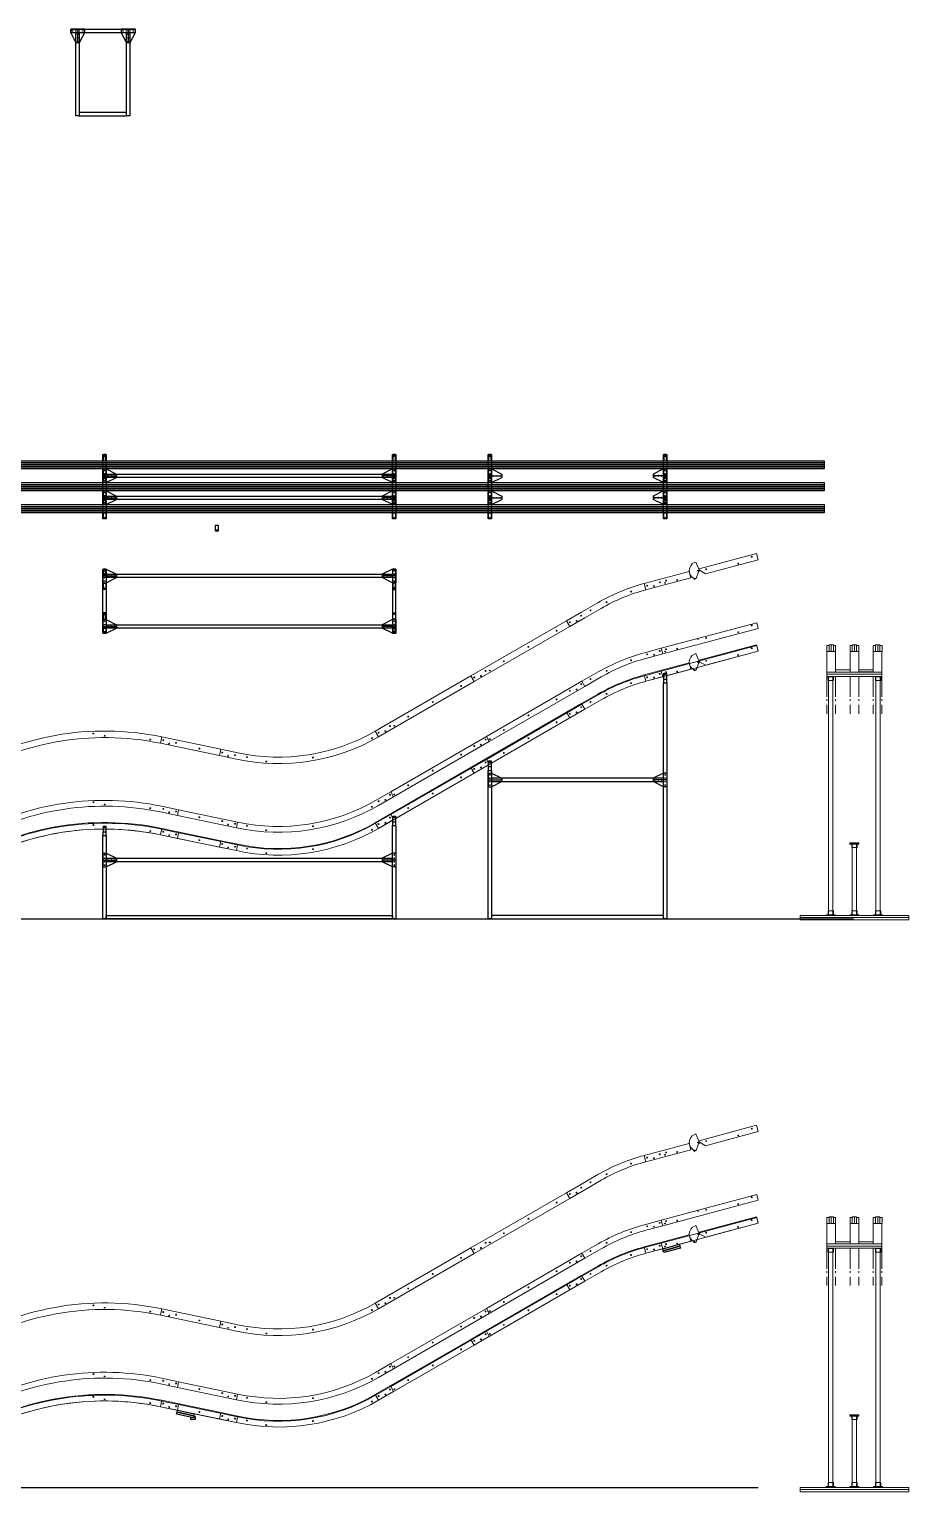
# Model space of a CAD drawing. Header units: millimetres. Extents: x -636 to 14740, y -2602 to 22748.
# Drawn here: x 7052 to 14740, y 9962 to 22748 of the extents above; entities that cross this region are included whole.
import ezdxf

# ---------------------------------------------------------------- set-up
doc = ezdxf.new("R2010")
doc.units = ezdxf.units.MM
doc.layers.add('newTrack', color=7, linetype='Continuous', lineweight=20)
doc.layers.add('registration marking', color=7, linetype='Continuous', lineweight=20)

# ---------------------------------------------------------------- blocks, each defined once
blk = doc.blocks.new('04B')
blk.add_circle((1272.775092856758, 382.5759897406219), 3)
at = {"layer": 'newTrack'}
for p, q in [((1771.829451211881, 373.2419702575789), (1760.162309112311, 317.2955646957562)), ((0, 0), (-28.95129265318246, 49.30602885660483))]:
    blk.add_line(p, q, dxfattribs=at)
for centre in [(0.3808189143210257, 36.97348687541785), (59.30869312698633, 49.48470747043029), (98.94426014008968, 94.8504084740498)]:
    blk.add_circle(centre, 4, dxfattribs=at)
for centre, radius, start, end in [((1272.775092856761, -2019.778726312484), 2444.504716053113, 78.22004581571335, 122.175290843605), ((1272.775092856758, -2019.778726312486), 2387.354716053108, 78.22004007210862, 122.2173138448502)]:
    blk.add_arc(centre, radius, start, end, dxfattribs=at)
at = {"layer": 'registration marking', "color": 7, "transparency": 33554687}
for centre in [(1174.664000268116, 402.8170731885548), (514.7793489579344, 260.2324587029361), (1671.37604509254, 349.1792521451935), (208.8332645837581, 145.4143360709786)]:
    blk.add_circle(centre, 4, dxfattribs=at)
blk = doc.blocks.new('05B')
at = {"layer": 'newTrack'}
for p, q in [((11.66714752213738, 55.94640443046933), (2.110027708113194e-10, -4.388311936054379e-11)), ((527.2668340176751, -51.57753148345387), (11.66714752213738, 55.94640443046933)), ((2.110027708113194e-10, -4.388311936054379e-11), (515.599686495756, -107.5239359139671)), ((515.599686495756, -107.5239359139671), (527.2668340176751, -51.57753148345387))]:
    blk.add_line(p, q, dxfattribs=at)
for centre in [(25.13014453050891, 27.19237119883655), (77.18815910044214, -3.122445624583861), (137.0234608504306, 3.860509658661158)]:
    blk.add_circle(centre, 4, dxfattribs=at)
at = {"layer": 'registration marking', "color": 7, "transparency": 33554687}
blk.add_circle((341.5551700295473, -46.6072405329835), 4, dxfattribs=at)
blk = doc.blocks.new('06B')
at = {"layer": 'newTrack'}
for p, q in [((1362.773183675046, 213.4002684773222), (1391.348183640403, 163.9069166310364)), ((0, 0), (11.66714752191911, 55.94640443050594)), ((149.1904118156817, -31.11239339199528), (0, 0)), ((11.66714752191911, 55.94640443050594), (161.0421789876782, 24.79551017835911))]:
    blk.add_line(p, q, dxfattribs=at)
for centre in [(25.13014453030519, 27.19237119886589), (77.18815910023841, -3.12244562455453), (137.0234608502269, 3.860509658690489)]:
    blk.add_circle(centre, 4, dxfattribs=at)
for centre, radius, start in [((517.2696879614396, 1677.855283407682), 1748.156993486018, 257.8452527748734), ((517.2696879615269, 1677.855283407067), 1691.006993485438, 257.838968116214)]:
    blk.add_arc(centre, radius, start, 299.9999999596972, dxfattribs=at)
at = {"layer": 'registration marking', "color": 7, "transparency": 33554687}
for centre in [(1333.867004940548, 152.0030450254417), (241.6114040176544, -13.7288584557391), (410.1865578704601, -52.72460605756351), (817.6927041997187, -17.90698448159674)]:
    blk.add_circle(centre, 4, dxfattribs=at)
blk = doc.blocks.new('02B')
blk.add_circle((1132.600000000006, 415.0000009851574), 3)
at = {"layer": 'newTrack'}
for p, q in [((965.2000000000062, 457.1500009851588), (1930.399999995951, 457.1500009851661)), ((965.2000000000062, 400.0000009851574), (965.2000000000062, 457.1500009851588)), ((1930.399999995951, 400.0000009851647), (965.2000000000062, 400.0000009851574)), ((1930.399999995951, 457.1500009851661), (1930.399999995951, 400.0000009851647))]:
    blk.add_line(p, q, dxfattribs=at)
for centre in [(984.2495856980821, 431.7500009782149), (1041.399999986095, 412.7012438872844), (1098.549585671051, 431.7524867873675)]:
    blk.add_circle(centre, 4, dxfattribs=at)
at = {"layer": 'registration marking', "color": 7, "transparency": 33554687}
for centre in [(1278.295823568305, 423.4853022427415), (1527.979878560249, 426.9328090428317), (1812.24054559304, 424.9840983731847)]:
    blk.add_circle(centre, 4, dxfattribs=at)
blk = doc.blocks.new('07B')
at = {"layer": 'newTrack'}
for p, q in [((651.1765591896419, 375.739511181042), (665.9680676172302, 320.5368502086149)), ((102.2457060855904, 125.0227197166259), (245.3293073355326, 207.632075211166)), ((273.9043073355297, 158.1387233848891), (130.820706032735, 75.52936785983366)), ((-28.57499914123582, 49.49335046090891), (102.2457060855904, 125.0227197166259)), ((8.059087122092023e-07, -1.395876097376458e-06), (-28.57499914123582, 49.49335046090891)), ((130.820706032735, 75.52936785983366), (8.059087122092023e-07, -1.395876097376458e-06))]:
    blk.add_line(p, q, dxfattribs=at)
for centre in [(0.622425997575192, 37.02109802611858), (59.64051516175277, 49.09959757738579), (99.60788676231277, 94.17325071691675)]:
    blk.add_circle(centre, 4, dxfattribs=at)
for centre, radius in [((1086.704307335631, -1249.672173006277), 1682.749999999338), ((1086.704307335609, -1249.672173006284), 1625.599999999338)]:
    blk.add_arc(centre, radius, 104.9999999999945, 120.0000000000103, dxfattribs=at)
at = {"layer": 'registration marking', "color": 7, "transparency": 33554687}
for centre in [(535.3351683787641, 304.3480413112939), (181.0336927631888, 140.1586018699109), (321.978524610824, 211.7142251299902)]:
    blk.add_circle(centre, 4, dxfattribs=at)
blk = doc.blocks.new('08B')
blk.add_circle((167.2070959264602, 59.44402247362086), 3)
at = {"color": 7, "linetype": 'Continuous', "lineweight": 5, "transparency": 33554687}
blk.add_circle((176.0771712590722, 80.04737775751346), 4, dxfattribs=at)
at = {"layer": 'newTrack', "color": 7, "linetype": 'Continuous', "lineweight": 5, "transparency": 33554687}
for p, q in [((-14.79150842760282, 55.2026609724162), (377.2063267633494, 160.2381643465596)), ((377.2063267633494, 160.2381643465596), (391.9978351909522, 105.0355033741362)), ((0, 0), (-14.79150842760282, 55.2026609724162)), ((391.9978351909522, 105.0355033741362), (0, 0))]:
    blk.add_line(p, q, dxfattribs=at)
at = {"layer": 'newTrack'}
for centre in [(10.18338230880545, 35.59864779388226), (70.31662457338098, 31.99057701427591), (120.5880608527859, 65.1840657493558)]:
    blk.add_circle(centre, 4, dxfattribs=at)
at = {"layer": 'registration marking', "color": 7, "linetype": 'Continuous', "lineweight": 5, "transparency": 33554687}
for centre in [(176.0683008650449, 80.04737775751346), (272.5177128911309, 84.75248176334208)]:
    blk.add_circle(centre, 4, dxfattribs=at)
blk = doc.blocks.new('09B')
at = {"layer": 'newTrack', "color": 7, "linetype": 'Continuous', "lineweight": 5, "transparency": 33554687}
for p, q in [((-516.9741063614056, -79.35676059687466), (-14.7915084276101, 55.20266097241802)), ((0, 1.818989403545856e-12), (-460.0138985798767, -123.2603526315415)), ((-14.7915084276101, 55.20266097241802), (0, 0)), ((0, 0), (-14.7915084276101, 55.20266097241802)), ((-513.4816668715648, -92.39072221536298), (-516.9741063614056, -79.35676059687466)), ((-460.0138985798767, -123.2603526315415), (-513.4816668715648, -92.39072221536298))]:
    blk.add_line(p, q, dxfattribs=at)
at = {"layer": 'registration marking', "color": 7, "linetype": 'Continuous', "lineweight": 5, "transparency": 33554687}
for centre in [(-56.38428643712541, 25.77475880146267), (-454.748827600386, -83.824362275991), (-175.6392087252389, -33.68967934467037)]:
    blk.add_circle(centre, 4, dxfattribs=at)
blk = doc.blocks.new('04A')
blk.add_circle((1141.314189631276, 305.4771620936167), 3)
at = {"layer": 'newTrack'}
for p, q in [((1788.263720066037, 258.81539913906), (1639.073308251352, 289.9277925308515)), ((1777.892922268763, 209.0852618674935), (1788.263720066037, 258.81539913906)), ((1628.702510454085, 240.1976552592923), (1777.892922268763, 209.0852618674935)), ((-25.7354278222947, 43.82919139550631), (4.547473508864641e-12, 2.728484105318785e-12))]:
    blk.add_line(p, q, dxfattribs=at)
for centre in [(1653.832654984383, 267.3900264581655), (1705.890669554316, 237.0752096347451), (1765.725971304305, 244.0581649179901)]:
    blk.add_circle(centre, 4, dxfattribs=at)
for centre, radius, end in [((1141.314189631275, -2096.930941102833), 2438.20810319645, 118.5973034831309), ((1141.314189631275, -2096.930941102899), 2387.408103196516, 118.5584972945129)]:
    blk.add_arc(centre, radius, 78.22028019167507, end, dxfattribs=at)
at = {"layer": 'registration marking', "color": 7, "transparency": 33554687}
for centre in [(1043.204201609592, 325.7191637516908), (1539.916246434016, 272.0813427083367), (383.3195502994104, 183.1345492660794), (77.37346592523409, 68.31642663412185)]:
    blk.add_circle(centre, 4, dxfattribs=at)
blk = doc.blocks.new('05A')
at = {"layer": 'newTrack'}
for p, q in [((10.37079779727537, 49.73013727157172), (9.094947017729282e-12, -2.046363078989089e-12)), ((525.9704842928204, -57.7937986423442), (10.37079779727537, 49.73013727157172)), ((9.094947017729282e-12, -2.046363078989089e-12), (515.5996864955541, -107.5239359139471)), ((515.5996864955541, -107.5239359139471), (525.9704842928204, -57.7937986423442))]:
    blk.add_line(p, q, dxfattribs=at)
for centre in [(391.5394192111817, -49.2191713232387), (443.5974337811149, -79.53398814665911), (503.4327355311034, -72.5510328634141)]:
    blk.add_circle(centre, 4, dxfattribs=at)
at = {"layer": 'registration marking', "color": 7, "transparency": 33554687}
blk.add_circle((192.3647582146677, -15.49484714113555), 4, dxfattribs=at)
blk = doc.blocks.new('06A')
at = {"layer": 'newTrack'}
for p, q in [((1216.757771856943, 239.013400552742), (1348.740043491269, 315.2134004211534)), ((1374.140043416459, 271.2193099299679), (1242.157771826029, 195.0193100226447)), ((1348.740043491269, 315.2134004211534), (1374.140043416459, 271.2193099299679)), ((4.420144250616431e-10, -9.595169103704393e-11), (10.37079779770829, 49.73013727146326)), ((10.37079779770829, 49.73013727146326), (10.53475165633972, 49.69594608661873))]:
    blk.add_line(p, q, dxfattribs=at)
for centre in [(1341.765657766498, 289.1925621262624), (1242.780197001761, 232.0404094354645), (1301.798286165938, 244.1189089867316)]:
    blk.add_circle(centre, 4, dxfattribs=at)
for centre, radius, start, end in [((368.0792761470111, 1708.967676800559), 1748.156993487144, 257.8452527748721, 299.9999999596907), ((368.0792761472749, 1708.967676798933), 1697.356993485603, 257.8396820525167, 299.9999999596972)]:
    blk.add_arc(centre, radius, start, end, dxfattribs=at)
at = {"layer": 'registration marking', "color": 7, "transparency": 33554687}
for centre in [(1184.676593126305, 183.11543841713), (92.42099220341152, 17.38353493594923), (668.5022923854831, 13.20540891009887), (260.9961460562172, -21.6122126658679)]:
    blk.add_circle(centre, 4, dxfattribs=at)
blk = doc.blocks.new('02A')
blk.add_circle((15, 15.00000000000728), 3)
at = {"layer": 'newTrack'}
for p, q in [((0, 7.275957614183426e-12), (-3.637978807091713e-12, 50.80000000000291)), ((-3.637978807091713e-12, 50.80000000000291), (965.1999999959444, 50.80000000001019)), ((965.1999999959407, 7.275957614183426e-12), (0, 7.275957614183426e-12)), ((965.1999999959444, 50.80000000001019), (965.1999999959407, 7.275957614183426e-12))]:
    blk.add_line(p, q, dxfattribs=at)
for centre in [(831.849585694026, 31.74999999305018), (888.9999999820393, 12.7012429021197), (946.1495856669949, 31.75248580220287)]:
    blk.add_circle(centre, 4, dxfattribs=at)
at = {"layer": 'registration marking', "color": 7, "transparency": 33554687}
for centre in [(160.6958235683014, 23.48530125759135), (410.3798785602448, 26.93280805767427), (694.6405455930362, 24.98409738802729)]:
    blk.add_circle(centre, 4, dxfattribs=at)
blk = doc.blocks.new('07A')
at = {"layer": 'newTrack'}
for p, q in [((520.8377880689695, 293.4058830853598), (668.0448839954297, 332.8499055589625)), ((681.1928914866257, 283.7808735834176), (533.9857955602602, 244.336851109895)), ((668.0448839954297, 332.8499055589625), (681.1928914866257, 283.7808735834176)), ((-25.39999961364447, 43.99408995157023), (116.5220352784563, 125.9328147983822)), ((3.393688530195504e-07, -5.878039246454136e-07), (-25.39999961364447, 43.99408995157023)), ((141.9220352785451, 81.93872428618374), (3.393688530195504e-07, -5.878039246454136e-07))]:
    blk.add_line(p, q, dxfattribs=at)
for centre in [(544.1687776907711, 279.9353916763177), (604.3020199566636, 276.3273209186434), (654.5734562239631, 309.5208096720546)]:
    blk.add_circle(centre, 4, dxfattribs=at)
for centre, radius in [((954.7220352785826, -1325.872172105046), 1676.399999999366), ((954.7220352785771, -1325.872172105052), 1625.599999999368)]:
    blk.add_arc(centre, radius, 104.9999999999945, 120.0000000000038, dxfattribs=at)
at = {"layer": 'registration marking', "color": 7, "transparency": 33554687}
for centre in [(189.9962525261544, 135.5142260790078), (403.3528962940945, 228.1480422603115), (49.05142067851921, 63.95860281892851)]:
    blk.add_circle(centre, 4, dxfattribs=at)
blk = doc.blocks.new('08A')
at = {"color": 7, "linetype": 'Continuous', "lineweight": 5, "transparency": 33554687}
blk.add_circle((307.4524774761303, 128.3996692699429), 2.5, dxfattribs=at)
blk.add_circle((19.99999999998545, 20.0000000000573), 3)
at = {"layer": 'newTrack', "color": 7, "linetype": 'Continuous', "lineweight": 5, "transparency": 33554687}
for p, q in [((-13.14800749122514, 49.06903197553493), (821.0255360920273, 272.5851593260222)), ((821.0255360920273, 272.5851593260222), (834.1735435832379, 223.5161273505446)), ((834.1735435832379, 223.5161273505446), (-1.455191522836685e-11, 5.729816621169448e-11)), ((-1.455191522836685e-11, 5.729816621169448e-11), (-13.14800749122514, 49.06903197553493))]:
    blk.add_line(p, q, dxfattribs=at)
at = {"layer": 'registration marking', "color": 7, "linetype": 'Continuous', "lineweight": 5, "transparency": 33554687}
for centre in [(379.4247159828519, 139.6917650745499), (658.534334857999, 189.8264480058706), (777.7892571461052, 249.2908861520036), (28.86120493857743, 40.60335528395353), (28.87007533260476, 40.60335528395353), (125.3106169646562, 45.30845928977851)]:
    blk.add_circle(centre, 4, dxfattribs=at)
blk = doc.blocks.new('bracev1')
at = {"color": 7, "linetype": 'Continuous', "lineweight": 5, "transparency": 33554687}
for p, q in [((-19.99405182889313, 74.61881727461696), (-31.55402079696796, 69.35981380845442)), ((11.55996896807483, 5.259003466155264), (-19.99405182889313, 74.61881727461696)), ((-37.92980795053882, -66.08910400993227), (-32.67080448437628, -77.64907297801437)), ((-32.67080448437628, -77.64907297801437), (-16.79437579054502, -70.42637248791834)), ((-16.79437579054502, -70.42637248791834), (5.259003466169816, -11.5599689680821))]:
    blk.add_line(p, q, dxfattribs=at)
for centre in [(0, 0), (-28.01783049377264, -68.55605494009069)]:
    blk.add_circle(centre, 2.5)
for centre, radius, start, end in [((-1.818989403545856e-12, -5.456968210637569e-12), 76.19999999999733, 114.4623222080549, 240.1476569206799), ((5.456968210637569e-12, -1.13686837721616e-11), 12.69999999999555, 294.4623222080656, 24.46232220804407)]:
    blk.add_arc(centre, radius, start, end, dxfattribs=at)
blk = doc.blocks.new('3030挤压直角件')
blk.add_lwpolyline([(0, 53), (22, 53), (22, 0), (0, 0)], close=True)
blk.add_circle((11, 42.5), 3.25)
blk = doc.blocks.new('3030固定板')
for p, q in [((-60, 30), (-15, 120)), ((-60, 30), (-15, 120)), ((-60, 0), (-60, 30)), ((-60, 0), (-60, 30)), ((-60, 0), (60, 0)), ((-15, 120), (15, 120)), ((0, 0), (0, 120)), ((60, 30), (15, 120)), ((60, 30), (15, 120)), ((60, 0), (60, 30)), ((60, 0), (60, 30))]:
    blk.add_line(p, q)
for centre in [(-45, 15), (-15, 15), (0, 105), (0, 75), (0, 45), (15, 15), (45, 15)]:
    blk.add_circle(centre, 3)

msp = doc.modelspace()

# ---------------------------------------------------------------- linework, layer by layer
at = {"lineweight": 20}
for p, q in [((14022.99095497287, 17308.4735140992), (14022.99095497288, 17128.5080109241)), ((14099.74158732354, 17308.47353134768), (14099.19107681705, 17128.89497293794)), ((14226.74158732354, 17308.47353134768), (14226.19107681705, 17128.5080228951)), ((14302.94170916772, 17308.47354859617), (14302.39119866123, 17128.50802616067)), ((14429.94170916772, 17308.47354859617), (14429.39119866123, 17128.50805940122)), ((14505.5913205054, 17308.47356584466), (14505.65600543673, 17128.50806266957)), ((14023.0556399042, 17090.40806535032), (14023.05563990421, 16910.44256217522)), ((14099.80627225487, 17090.40808259881), (14099.25576174839, 16910.82952418906)), ((14226.80627225487, 17090.40808259881), (14226.25576174839, 16910.44257414621)), ((14303.00639409905, 17090.40809984729), (14302.45588359256, 16910.44257741179)), ((14430.00639409905, 17090.40809984729), (14429.45588359256, 16910.44261065234)), ((14505.65600543673, 17090.40811709578), (14505.72069036806, 16910.44261392068)), ((14023.0556399042, 16890.14719428776), (14023.0556399042, 16876.14582214673)), ((14099.4900451615, 16890.14719428777), (14099.44712298562, 16876.14582214673)), ((14226.49072509227, 16890.14719428776), (14226.44789520485, 16876.14582214673)), ((14302.6908469082, 16890.14719428777), (14302.6480170241, 16876.14582214673)), ((14429.69084692497, 16890.14721882012), (14429.64801703295, 16876.14584667908)), ((14505.69308220252, 16890.14721882012), (14505.69811471031, 16876.14584667908)), ((14023.0556399042, 16764.39300184145), (14023.05563990421, 16841.20407764039)), ((14099.4900451615, 16764.39300184145), (14099.25576174839, 16840.81711562656)), ((14226.49072509227, 16764.39300184145), (14226.25576174839, 16841.2040656694)), ((14302.6908469082, 16764.39300184145), (14302.45588359256, 16841.20406240382)), ((14429.69084692497, 16764.3930263738), (14429.45588359256, 16841.20407822799)), ((14505.69308220252, 16764.3930263738), (14505.72069036806, 16841.20407495964)), ((14022.99095497287, 12308.4735140992), (14022.99095497288, 12128.5080109241)), ((14099.74158732354, 12308.47353134768), (14099.19107681705, 12128.89497293794)), ((14226.74158732354, 12308.47353134768), (14226.19107681705, 12128.5080228951)), ((14302.94170916772, 12308.47354859617), (14302.39119866123, 12128.50802616067)), ((14429.94170916772, 12308.47354859617), (14429.39119866123, 12128.50805940122)), ((14505.5913205054, 12308.47356584466), (14505.65600543673, 12128.50806266957)), ((14023.0556399042, 12090.40806535032), (14023.05563990421, 11910.44256217522)), ((14099.80627225487, 12090.40808259881), (14099.25576174839, 11910.82952418906)), ((14226.80627225487, 12090.40808259881), (14226.25576174839, 11910.44257414621)), ((14303.00639409905, 12090.40809984729), (14302.45588359256, 11910.44257741179)), ((14430.00639409905, 12090.40809984729), (14429.45588359256, 11910.44261065234)), ((14505.65600543673, 12090.40811709578), (14505.72069036806, 11910.44261392068)), ((14023.0556399042, 11890.14719428776), (14023.0556399042, 11876.14582214673)), ((14023.0556399042, 11764.39300184145), (14023.05563990421, 11841.20407764039)), ((14099.4900451615, 11764.39300184145), (14099.25576174839, 11840.81711562656)), ((14099.4900451615, 11890.14719428777), (14099.44712298562, 11876.14582214673)), ((14226.49072509227, 11764.39300184145), (14226.25576174839, 11841.2040656694)), ((14226.49072509227, 11890.14719428776), (14226.44789520485, 11876.14582214673)), ((14302.6908469082, 11764.39300184145), (14302.45588359256, 11841.20406240382)), ((14302.6908469082, 11890.14719428777), (14302.6480170241, 11876.14582214673)), ((14429.69084692497, 11764.3930263738), (14429.45588359256, 11841.20407822799)), ((14429.69084692497, 11890.14721882012), (14429.64801703295, 11876.14584667908)), ((14505.69308220252, 11890.14721882012), (14505.69811471031, 11876.14584667908)), ((14505.69308220252, 11764.3930263738), (14505.72069036806, 11841.20407495964))]:
    msp.add_line(p, q, dxfattribs=at)
at = {"linetype": 'ByBlock', "lineweight": 20}
for p, q in [((14032.89164034289, 17359.27351409921), (14032.89164034289, 17359.27351409921)), ((14052.69626894595, 17365.62351984868), (14052.69626894595, 17365.62351984868)), ((14071.16654670882, 17365.62352559818), (14071.16654670882, 17365.62352559818)), ((14092.78865143309, 17359.27351409921), (14092.78865143309, 17359.27351409921)), ((14236.09176218706, 17359.2735313477), (14236.09176218706, 17359.2735313477)), ((14255.89639079012, 17365.62353709717), (14255.89639079012, 17365.62353709717)), ((14274.36666855299, 17365.62354284667), (14274.36666855299, 17365.62354284667)), ((14295.98877327726, 17359.2735313477), (14295.98877327726, 17359.2735313477)), ((14439.29188403124, 17359.27354859619), (14439.29188403124, 17359.27354859619)), ((14459.0965126343, 17365.62355434566), (14459.0965126343, 17365.62355434566)), ((14477.56679039717, 17365.62356009515), (14477.56679039717, 17365.62356009515)), ((14499.18889512143, 17359.27354859619), (14499.18889512143, 17359.27354859619)), ((14032.89164034289, 12359.27351409921), (14032.89164034289, 12359.27351409921)), ((14052.69626894595, 12365.62351984868), (14052.69626894595, 12365.62351984868)), ((14071.16654670882, 12365.62352559818), (14071.16654670882, 12365.62352559818)), ((14092.78865143309, 12359.27351409921), (14092.78865143309, 12359.27351409921)), ((14236.09176218706, 12359.2735313477), (14236.09176218706, 12359.2735313477)), ((14255.89639079012, 12365.62353709717), (14255.89639079012, 12365.62353709717)), ((14274.36666855299, 12365.62354284667), (14274.36666855299, 12365.62354284667)), ((14295.98877327726, 12359.2735313477), (14295.98877327726, 12359.2735313477)), ((14439.29188403124, 12359.27354859619), (14439.29188403124, 12359.27354859619)), ((14459.0965126343, 12365.62355434566), (14459.0965126343, 12365.62355434566)), ((14477.56679039717, 12365.62356009516), (14477.56679039717, 12365.62356009516)), ((14499.18889512143, 12359.27354859619), (14499.18889512143, 12359.27354859619))]:
    msp.add_line(p, q, dxfattribs=at)
for p, q in [((4978.399999983776, 14970.000002239), (14257.65737422708, 14970.000002239)), ((8486.519260517964, 10608.36423048417), (8462.565372606034, 10613.35961038098)), ((8462.565372606034, 10613.35961038098), (8462.565372606034, 10597.41400262449)), ((8504.570710474509, 10616.46770101725), (8488.3566065844, 10617.1746878748)), ((8504.570710474509, 10597.41400262449), (8504.570710474509, 10616.46770101725)), ((8462.565372606034, 10597.41400262449), (8504.570710474509, 10597.41400262449)), ((0, 10000), (13423.90929304281, 10000))]:
    msp.add_line(p, q)
for points in [[(7976.448955635638, 22748.00000098516), (7976.448955635638, 22718.00000098516), (7414.448955635638, 22718.00000098516), (7414.448955635638, 22748.00000098516)], [(7459.448955635638, 22718.00000098516), (7489.448955635638, 22718.00000098516), (7489.448955635638, 21990.00000098516), (7459.448955635638, 21990.00000098516)], [(7901.448955635638, 22718.00000098516), (7931.448955635638, 22718.00000098516), (7931.448955635638, 21990.00000098516), (7901.448955635638, 21990.00000098516)], [(7489.448955635638, 21990.00000098516), (7901.448955635638, 21990.00000098516), (7901.448955635638, 22020.00000098516), (7489.448955635638, 22020.00000098516)], [(-1.678927219472826e-08, 18976.00000098516), (13999.99999998321, 18976.00000098516), (13999.99999998321, 18958.00000098516), (-1.678927219472826e-08, 18958.00000098516)], [(-1.678927219472826e-08, 18958.00000098516), (13999.99999998321, 18958.00000098516), (13999.99999998321, 18940.00000098516), (-1.678927219472826e-08, 18940.00000098516)], [(-1.678927219472826e-08, 18940.00000098516), (13999.99999998321, 18940.00000098516), (13999.99999998321, 18922.00000098516), (-1.678927219472826e-08, 18922.00000098516)], [(7695.448955635638, 19029.00000098516), (7725.448955635638, 19029.00000098516), (7725.448955635638, 18467.00000098516), (7695.448955635638, 18467.00000098516)], [(10227.25779917665, 19029.00000098516), (10257.25779917665, 19029.00000098516), (10257.25779917665, 18467.00000098516), (10227.25779917665, 18467.00000098516)], [(11063.1455188965, 19029.00000098516), (11093.1455188965, 19029.00000098516), (11093.1455188965, 18467.00000098516), (11063.1455188965, 18467.00000098516)], [(12594.73574945958, 19029.00000098516), (12624.73574945958, 19029.00000098516), (12624.73574945958, 18467.00000098516), (12594.73574945958, 18467.00000098516)], [(-1.678927219472826e-08, 18922.00000098516), (13999.99999998321, 18922.00000098516), (13999.99999998321, 18904.00000098516), (-1.678927219472826e-08, 18904.00000098516)], [(7725.448955635638, 18859.00000098516), (10227.25779917665, 18859.00000098516), (10227.25779917665, 18829.00000098516), (7725.448955635638, 18829.00000098516)], [(-1.678927219472826e-08, 18784.00000098516), (13999.99999998321, 18784.00000098516), (13999.99999998321, 18766.00000098516), (-1.678927219472826e-08, 18766.00000098516)], [(-1.678927219472826e-08, 18766.00000098516), (13999.99999998321, 18766.00000098516), (13999.99999998321, 18748.00000098516), (-1.678927219472826e-08, 18748.00000098516)], [(-1.678927219472826e-08, 18748.00000098516), (13999.99999998321, 18748.00000098516), (13999.99999998321, 18730.00000098516), (-1.678927219472826e-08, 18730.00000098516)], [(-1.678927219472826e-08, 18748.00000098516), (13999.99999998321, 18748.00000098516), (13999.99999998321, 18730.00000098516), (-1.678927219472826e-08, 18730.00000098516)], [(-1.678927219472826e-08, 18730.00000098516), (13999.99999998321, 18730.00000098516), (13999.99999998321, 18712.00000098516), (-1.678927219472826e-08, 18712.00000098516)], [(-1.678927219472826e-08, 18730.00000098516), (13999.99999998321, 18730.00000098516), (13999.99999998321, 18712.00000098516), (-1.678927219472826e-08, 18712.00000098516)], [(-1.678927219472826e-08, 18592.00000098516), (13999.99999998321, 18592.00000098516), (13999.99999998321, 18574.00000098516), (-1.678927219472826e-08, 18574.00000098516)], [(-1.678927219472826e-08, 18574.00000098516), (13999.99999998321, 18574.00000098516), (13999.99999998321, 18556.00000098516), (-1.678927219472826e-08, 18556.00000098516)], [(-1.678927219472826e-08, 18556.00000098516), (13999.99999998321, 18556.00000098516), (13999.99999998321, 18538.00000098516), (-1.678927219472826e-08, 18538.00000098516)], [(7725.448955635638, 18667.00000098516), (10227.25779917665, 18667.00000098516), (10227.25779917665, 18637.00000098516), (7725.448955635638, 18637.00000098516)], [(-1.678927219472826e-08, 18538.00000098516), (13999.99999998321, 18538.00000098516), (13999.99999998321, 18520.00000098516), (-1.678927219472826e-08, 18520.00000098516)], [(7695.448955635638, 18029.00000098516), (7725.448955635638, 18029.00000098516), (7725.448955635638, 17467.00000098516), (7695.448955635638, 17467.00000098516)], [(10257.25779917665, 18029.00000098516), (10227.25779917665, 18029.00000098516), (10227.25779917665, 17467.00000098516), (10257.25779917665, 17467.00000098516)], [(7725.448955635638, 17984.00000098516), (10227.25779917665, 17984.00000098516), (10227.25779917665, 17954.00000098516), (7725.448955635638, 17954.00000098516)], [(7725.448955635638, 17542.00000098516), (10227.25779917665, 17542.00000098516), (10227.25779917665, 17512.00000098516), (7725.448955635638, 17512.00000098516)], [(12594.73574945958, 17034.40474149041), (12624.73574945958, 17034.40474149041), (12624.73574945958, 17064.40474149041), (12594.73574945958, 17064.40474149041)], [(12594.73574945958, 17034.40474149041), (12624.73574945958, 17034.40474149041), (12624.73574945958, 14970.000002239), (12594.73574945958, 14970.000002239)], [(11063.1455188965, 16268.51424999804), (11093.1455188965, 16268.51424999804), (11093.1455188965, 16298.51424999804), (11063.1455188965, 16298.51424999804)], [(11063.1455188965, 16268.51424999804), (11093.1455188965, 16268.51424999804), (11093.1455188965, 14970.000002239), (11063.1455188965, 14970.000002239)], [(11093.1455188965, 16170.000002239), (12594.73574945958, 16170.000002239), (12594.73574945958, 16200.000002239), (11093.1455188965, 16200.000002239)], [(7695.448955635639, 15698.12039471327), (7725.448955635639, 15698.12039471327), (7725.448955635639, 15728.12039471327), (7695.448955635639, 15728.12039471327)], [(10227.25779917665, 15785.91424982627), (10257.25779917665, 15785.91424982627), (10257.25779917665, 15815.91424982627), (10227.25779917665, 15815.91424982627)], [(10227.25779917665, 15785.91424982627), (10257.25779917665, 15785.91424982627), (10257.25779917665, 14970.000002239), (10227.25779917665, 14970.000002239)], [(7695.448955635639, 15698.12039471327), (7725.448955635638, 15698.12039471327), (7725.448955635638, 14970.000002239), (7695.448955635639, 14970.000002239)], [(7725.448955635638, 15500.000002239), (10227.25779917665, 15500.000002239), (10227.25779917665, 15470.000002239), (7725.448955635638, 15470.000002239)], [(7725.448955635638, 15000.000002239), (10227.25779917665, 15000.000002239), (10227.25779917665, 14970.000002239), (7725.448955635638, 14970.000002239)], [(11093.1455188965, 14970.000002239), (12594.73574945958, 14970.000002239), (12594.73574945958, 15000.000002239), (11093.1455188965, 15000.000002239)], [(12589.73574945961, 12086.90474149035), (12734.62462340297, 12125.72759825573), (12739.28336621482, 12108.34093338252), (12594.39449227146, 12069.51807661714)], [(12594.39449227147, 12069.51807661709), (12739.28336621483, 12108.34093338246), (12743.94210902668, 12090.95426850926), (12599.05323508332, 12052.13141174388)], [(8343.352996140302, 10656.60757970607), (8490.193952650838, 10625.98514526543), (8486.519260517964, 10608.36423048417), (8339.678304007428, 10638.9866649248)], [(8347.027688273156, 10674.22849448723), (8493.868644783692, 10643.6060600466), (8490.193952650818, 10625.98514526533), (8343.352996140282, 10656.60757970596)]]:
    msp.add_lwpolyline(points, close=True)
at = {"lineweight": 20}
for points in [[(14023.54146547937, 17359.27351409921), (14042.59146547936, 17359.27351409921), (14042.59146547936, 17308.4735140992), (14023.54146547937, 17308.4735140992)], [(14042.59150609409, 17365.62351984868), (14061.64150609409, 17365.62351984868), (14061.64150609409, 17308.47351984869), (14042.59150609409, 17308.47351984869)], [(14061.64154670882, 17365.62352559818), (14080.69154670881, 17365.62352559818), (14080.69154670881, 17308.47352559819), (14061.64154670882, 17308.47352559819)], [(14080.69158732354, 17359.27351409921), (14099.74158732354, 17359.27351409921), (14099.74158732354, 17308.47353134768), (14080.69158732354, 17308.47353134768)], [(14226.74158732354, 17359.2735313477), (14245.79158732354, 17359.2735313477), (14245.79158732354, 17308.47353134768), (14226.74158732354, 17308.47353134768)], [(14245.79162793827, 17365.62353709717), (14264.84162793827, 17365.62353709717), (14264.84162793827, 17308.47353709718), (14245.79162793827, 17308.47353709718)], [(14264.84166855299, 17365.62354284667), (14283.89166855299, 17365.62354284667), (14283.89166855299, 17308.47354284668), (14264.84166855299, 17308.47354284668)], [(14283.89170916772, 17359.2735313477), (14302.94170916772, 17359.2735313477), (14302.94170916772, 17308.47354859617), (14283.89170916772, 17308.47354859617)], [(14429.94170916772, 17359.27354859619), (14448.99170916772, 17359.27354859619), (14448.99170916772, 17308.47354859617), (14429.94170916772, 17308.47354859617)], [(14448.99174978244, 17365.62355434566), (14468.04174978244, 17365.62355434566), (14468.04174978244, 17308.47355434567), (14448.99174978244, 17308.47355434567)], [(14468.04179039716, 17365.62356009515), (14487.09179039717, 17365.62356009515), (14487.09179039717, 17308.47356009516), (14468.04179039716, 17308.47356009516)], [(14487.09183101189, 17359.27354859619), (14506.14183101189, 17359.27354859619), (14506.14183101189, 17308.47356584466), (14487.09183101189, 17308.47356584466)], [(14226.19107681705, 17147.5580228951), (14226.19107681705, 17128.5080228951), (14099.22039267922, 17128.93292894903), (14099.22039267922, 17147.98290173592)], [(14429.42120831507, 17147.84341174063), (14429.42120831507, 17128.79341174063), (14302.39114383779, 17128.89500611145), (14302.39114383779, 17147.94497889834)], [(14505.69237413857, 17109.45806535033), (14505.69237413857, 17090.40806535033), (14023.07485092506, 17090.40806535032), (14023.07485092506, 17109.45803813721)], [(14505.69237413857, 17128.50803813721), (14505.69237413857, 17109.45803813721), (14023.16573231483, 17109.45803813721), (14023.16573231483, 17128.5080109241)], [(14034.32275567338, 17090.40806535032), (14034.32275567338, 17055.51614971104), (14080.61882372851, 17055.51614971104), (14080.61882372852, 17090.40806535032)], [(14077.26930376, 17087.50936489936), (14076.77887031883, 15006.7836147141), (14038.67887031882, 15006.7836147141), (14039.16930375999, 17087.50936489936)], [(14495.36063625604, 17090.40808988267), (14495.36063625604, 17055.5161742434), (14449.06456820092, 17055.5161742434), (14449.06456820091, 17090.40808988267)], [(14452.41408816943, 17087.50938943171), (14452.9045216106, 15006.78363924646), (14491.0045216106, 15006.78363924646), (14490.51408816943, 17087.50938943171)], [(14096.73192225313, 15000.00000098516), (14096.73192225313, 15006.78361471411), (14018.67261018397, 15006.78361471411), (14018.67261018396, 15000.00000098517)], [(14080.85030024612, 15006.78361471411), (14080.85030024612, 15041.67553035338), (14034.55423219099, 15041.67553035338), (14034.55423219098, 15006.78361471411)], [(14432.95146967629, 15000.00002551752), (14432.9514696763, 15006.78363924646), (14511.01078174546, 15006.78363924646), (14511.01078174546, 15000.00002551752)], [(14448.83309168331, 15006.78363924646), (14448.83309168331, 15041.67555488574), (14495.12915973844, 15041.67555488574), (14495.12915973844, 15006.78363924646)], [(14023.54146547937, 12359.27351409921), (14042.59146547936, 12359.27351409921), (14042.59146547936, 12308.4735140992), (14023.54146547937, 12308.4735140992)], [(14042.59150609409, 12365.62351984868), (14061.64150609409, 12365.62351984868), (14061.64150609409, 12308.47351984869), (14042.59150609409, 12308.47351984869)], [(14061.64154670882, 12365.62352559818), (14080.69154670881, 12365.62352559818), (14080.69154670881, 12308.47352559819), (14061.64154670882, 12308.47352559819)], [(14080.69158732354, 12359.27351409921), (14099.74158732354, 12359.27351409921), (14099.74158732354, 12308.47353134768), (14080.69158732354, 12308.47353134768)], [(14226.74158732354, 12359.2735313477), (14245.79158732354, 12359.2735313477), (14245.79158732354, 12308.47353134768), (14226.74158732354, 12308.47353134768)], [(14245.79162793827, 12365.62353709717), (14264.84162793827, 12365.62353709717), (14264.84162793827, 12308.47353709718), (14245.79162793827, 12308.47353709718)], [(14264.84166855299, 12365.62354284667), (14283.89166855299, 12365.62354284667), (14283.89166855299, 12308.47354284668), (14264.84166855299, 12308.47354284668)], [(14283.89170916772, 12359.2735313477), (14302.94170916772, 12359.2735313477), (14302.94170916772, 12308.47354859617), (14283.89170916772, 12308.47354859617)], [(14429.94170916772, 12359.27354859619), (14448.99170916772, 12359.27354859619), (14448.99170916772, 12308.47354859617), (14429.94170916772, 12308.47354859617)], [(14448.99174978244, 12365.62355434566), (14468.04174978244, 12365.62355434566), (14468.04174978244, 12308.47355434567), (14448.99174978244, 12308.47355434567)], [(14468.04179039716, 12365.62356009516), (14487.09179039717, 12365.62356009516), (14487.09179039717, 12308.47356009516), (14468.04179039716, 12308.47356009516)], [(14487.09183101189, 12359.27354859619), (14506.14183101189, 12359.27354859619), (14506.14183101189, 12308.47356584466), (14487.09183101189, 12308.47356584466)], [(14226.19107681705, 12147.5580228951), (14226.19107681705, 12128.5080228951), (14099.22039267922, 12128.93292894903), (14099.22039267922, 12147.98290173592)], [(14429.42120831507, 12147.84341174063), (14429.42120831507, 12128.79341174063), (14302.39114383779, 12128.89500611145), (14302.39114383779, 12147.94497889834)], [(14505.69237413857, 12109.45806535033), (14505.69237413857, 12090.40806535032), (14023.07485092506, 12090.40806535032), (14023.07485092506, 12109.45803813721)], [(14505.69237413857, 12128.50803813721), (14505.69237413857, 12109.45803813721), (14023.16573231483, 12109.45803813721), (14023.16573231483, 12128.5080109241)], [(14034.32275567338, 12090.40806535032), (14034.32275567338, 12055.51614971104), (14080.61882372851, 12055.51614971104), (14080.61882372852, 12090.40806535032)], [(14077.26930376, 12087.50936489936), (14076.77887031883, 10006.7836147141), (14038.67887031882, 10006.7836147141), (14039.16930375999, 12087.50936489936)], [(14495.36063625604, 12090.40808988267), (14495.36063625604, 12055.5161742434), (14449.06456820092, 12055.5161742434), (14449.06456820091, 12090.40808988267)], [(14452.41408816943, 12087.50938943171), (14452.9045216106, 10006.78363924646), (14491.0045216106, 10006.78363924646), (14490.51408816943, 12087.50938943171)], [(14096.73192225313, 10000.00000098516), (14096.73192225313, 10006.78361471411), (14018.67261018397, 10006.78361471411), (14018.67261018396, 10000.00000098517)], [(14080.85030024612, 10006.78361471411), (14080.85030024612, 10041.67553035338), (14034.55423219099, 10041.67553035338), (14034.55423219098, 10006.78361471411)], [(14432.95146967629, 10000.00002551752), (14432.9514696763, 10006.78363924646), (14511.01078174546, 10006.78363924646), (14511.01078174546, 10000.00002551752)], [(14448.83309168331, 10006.78363924646), (14448.83309168331, 10041.67555488574), (14495.12915973844, 10041.67555488574), (14495.12915973844, 10006.78363924646)]]:
    msp.add_lwpolyline(points, close=True, dxfattribs=at)
at = {"color": 252, "lineweight": 20, "true_color": 0x939598}
for points in [[(14224.03948594058, 15635.31099686927), (14224.06523009469, 15628.52743199068), (14302.12398004089, 15628.8236709925), (14302.09823588679, 15635.60723587109)], [(14224.06523009469, 15628.52743199068), (14224.0909742488, 15621.74386711209), (14302.14972419501, 15622.04010611391), (14302.1239800409, 15628.82367099249)], [(14241.330890666, 15628.8236709925), (14241.330890666, 15593.93175535322), (14287.62695872112, 15593.93175535322), (14287.62695872113, 15628.8236709925)], [(14284.27743875261, 15625.92497054154), (14283.89166855299, 15006.78361534376), (14245.79166855299, 15006.78361534376), (14246.17743875261, 15625.92497054154)], [(14303.87132458757, 15000.00000161482), (14303.87132458757, 15006.78361534376), (14225.81201251841, 15006.78361534376), (14225.8120125184, 15000.00000161482)], [(14287.98970258056, 15006.78361534376), (14287.98970258056, 15041.67553098304), (14241.69363452543, 15041.67553098304), (14241.69363452543, 15006.78361534376)], [(14224.03948594058, 10635.31099686927), (14224.06523009469, 10628.52743199068), (14302.12398004089, 10628.8236709925), (14302.09823588679, 10635.60723587109)], [(14224.06523009469, 10628.52743199068), (14224.0909742488, 10621.74386711209), (14302.14972419501, 10622.04010611391), (14302.1239800409, 10628.82367099249)], [(14241.330890666, 10628.8236709925), (14241.330890666, 10593.93175535322), (14287.62695872112, 10593.93175535322), (14287.62695872113, 10628.8236709925)], [(14284.27743875261, 10625.92497054154), (14283.89166855299, 10006.78361534376), (14245.79166855299, 10006.78361534376), (14246.17743875261, 10625.92497054154)], [(14303.87132458757, 10000.00000161482), (14303.87132458757, 10006.78361534376), (14225.81201251841, 10006.78361534376), (14225.8120125184, 10000.00000161482)], [(14287.98970258056, 10006.78361534376), (14287.98970258056, 10041.67553098304), (14241.69363452543, 10041.67553098304), (14241.69363452543, 10006.78361534376)]]:
    msp.add_lwpolyline(points, close=True, dxfattribs=at)
at = {"layer": 'newTrack', "lineweight": 20}
for points in [[(13789.9932021899, 14961.90001484657), (14739.53131892797, 14961.90001484657), (14739.53131892797, 14980.95001484658), (13789.9932021899, 14980.95001484657)], [(13790.07261018396, 14980.95000161481), (14739.61072692203, 14980.95000161482), (14739.61072692203, 15000.00000161482), (13790.07261018396, 15000.00000161482)], [(13789.9932021899, 9961.900014846573), (14739.53131892797, 9961.900014846575), (14739.53131892797, 9980.950014846576), (13789.9932021899, 9980.950014846572)], [(13790.07261018396, 9980.950001614814), (14739.61072692203, 9980.950001614818), (14739.61072692203, 10000.00000161482), (13790.07261018396, 10000.00000161482)]]:
    msp.add_lwpolyline(points, close=True, dxfattribs=at)

# ---------------------------------------------------------------- block references
for name, p, rotation in [('3030固定板', (7474.448955635638, 22748.00000098516), 180), ('3030固定板', (7916.448955635638, 22748.00000098516), 180), ('3030固定板', (7695.448955635638, 18844.00000098516), 270), ('3030挤压直角件', (7721.448955635638, 18904.00000098516), 180), ('3030挤压直角件', (10253.25779917665, 18904.00000098516), 180), ('3030固定板', (11063.1455188965, 18844.00000098516), 270), ('3030挤压直角件', (11089.1455188965, 18904.00000098516), 180), ('3030挤压直角件', (12620.73574945958, 18904.00000098516), 180), ('3030固定板', (7695.448955635638, 18652.00000098516), 270), ('3030挤压直角件', (7721.448955635638, 18712.00000098516), 180), ('3030挤压直角件', (10253.25779917665, 18712.00000098516), 180), ('3030固定板', (11063.1455188965, 18652.00000098516), 270), ('3030挤压直角件', (11089.1455188965, 18712.00000098516), 180), ('3030挤压直角件', (12620.73574945958, 18712.00000098516), 180), ('3030挤压直角件', (7721.448955635638, 18520.00000098516), 180), ('3030挤压直角件', (8702.745188042347, 18412.18437757107), 180), ('3030挤压直角件', (10253.25779917665, 18520.00000098516), 180), ('3030挤压直角件', (11089.1455188965, 18520.00000098516), 180), ('3030挤压直角件', (12620.73574945958, 18520.00000098516), 180), ('3030固定板', (7695.448955635638, 17969.00000098516), 270), ('3030挤压直角件', (7721.448955635638, 17904.00000098516), 180), ('3030固定板', (7695.448955635638, 17527.00000098516), 270), ('3030挤压直角件', (7721.448955635638, 17520.00000098516), 180), ('02B', (10304.78514706282, 16215.31370657433), 30), ('02B', (9468.89742734297, 15732.71370640255), 30), ('02A', (11072.65513757263, 16520.5238675217), 30), ('02B', (10304.78514706282, 15415.31370657433), 30), ('02A', (11072.65513757263, 16320.5238675217), 30), ('02A', (10236.7674181837, 16037.92386850344), 30), ('02B', (9468.89742734297, 14932.71370640255), 30), ('02A', (10236.7674181837, 15837.92386850344), 30), ('3030固定板', (11063.1455188965, 16185.000002239), 270), ('3030固定板', (7695.448955635639, 15485.000002239), 270), ('02B', (10304.78514706282, 11215.31370657433), 30), ('02B', (9468.89742734297, 10732.71370640255), 30), ('02A', (11072.65513757263, 11520.5238675217), 30), ('02B', (10304.78514706282, 10415.31370657433), 30), ('02A', (11072.65513757263, 11320.5238675217), 30), ('02A', (10236.7674181837, 11037.92386850344), 30), ('02B', (9468.89742734297, 9932.71370640255), 30), ('02A', (10236.7674181837, 10837.92386850344), 30)]:
    msp.add_blockref(name, p, dxfattribs=dict(rotation=rotation))
at = {"xscale": -1}
for p in [(7721.448955635638, 18976.00000098516), (10253.25779917665, 18976.00000098516), (11089.1455188965, 18976.00000098516), (12620.73574945958, 18976.00000098516), (7721.448955635638, 18784.00000098516), (10253.25779917665, 18784.00000098516), (11089.1455188965, 18784.00000098516), (12620.73574945958, 18784.00000098516), (7721.448955635638, 18592.00000098516), (10253.25779917665, 18592.00000098516), (11089.1455188965, 18592.00000098516), (12620.73574945958, 18592.00000098516), (7721.448955635638, 17976.00000098516), (7721.448955635638, 17592.00000098516)]:
    msp.add_blockref('3030挤压直角件', p, dxfattribs=at)
for name, p, rotation in [('3030固定板', (10257.25779917665, 18844.00000098516), 90), ('3030固定板', (12624.73574945958, 18844.00000098516), 90), ('3030固定板', (10257.25779917665, 18652.00000098516), 90), ('3030固定板', (12624.73574945958, 18652.00000098516), 90), ('3030固定板', (10257.25779917665, 17969.00000098516), 90), ('3030挤压直角件', (10231.25779917665, 17904.00000098516), 180), ('3030固定板', (10257.25779917665, 17527.00000098516), 90), ('3030挤压直角件', (10231.25779917665, 17520.00000098516), 180), ('3030固定板', (12624.73574945958, 16185.000002239), 90), ('3030固定板', (10257.25779917665, 15485.000002239), 90)]:
    msp.add_blockref(name, p, dxfattribs=dict(at, rotation=rotation))
for name, p in [('09B', (13423.90929304282, 18110.42086884089)), ('3030挤压直角件', (10231.25779917665, 17976.00000098516)), ('bracev1', (12897.18822693572, 18015.30441076029)), ('07B', (11776.56058588759, 17526.92386885576)), ('08B', (12442.52865353312, 17847.46071901678)), ('3030挤压直角件', (10231.25779917665, 17592.00000098516)), ('08A', (12589.73574945959, 17286.90474149035)), ('07A', (11908.54285797226, 17003.12386790674)), ('08A', (12589.73574945959, 17086.90474149035)), ('bracev1', (12897.18822693572, 17215.30441076029)), ('09B', (13423.90929304282, 17310.42086884089)), ('07A', (11908.54285797226, 16803.12386790674)), ('08B', (12442.52865353312, 17047.46071901678)), ('07B', (11776.56058588759, 16726.92386885576)), ('3030挤压直角件', (12598.73574945958, 17064.40474149041)), ('04B', (6437.674967345847, 16188.04532318279)), ('05B', (8197.837276458245, 16505.34088787897)), ('06B', (8713.436962952997, 16397.81695196518)), ('3030挤压直角件', (11067.1455188965, 16298.51424999804)), ('04A', (6569.134766004364, 15665.14323261965)), ('06A', (8862.62737476724, 15766.70455857348)), ('04B', (6437.674967345847, 15388.04532318279)), ('04A', (6569.134766004364, 15465.14323261965)), ('05A', (8347.027688273125, 15874.22849448713)), ('06A', (8862.62737476724, 15566.70455857348)), ('3030挤压直角件', (10231.25779917665, 15815.91424982627)), ('3030挤压直角件', (7699.448955635639, 15728.12039471327)), ('05B', (8197.837276458245, 15705.34088787897)), ('06B', (8713.436962952997, 15597.81695196518)), ('05A', (8347.027688273125, 15674.22849448713)), ('bracev1', (12897.18822693572, 13015.30441076029)), ('09B', (13423.90929304282, 13110.42086884089)), ('08B', (12442.52865353312, 12847.46071901678)), ('07B', (11776.56058588759, 12526.92386885576)), ('08A', (12589.73574945959, 12286.90474149035)), ('07A', (11908.54285797226, 12003.12386790674)), ('08A', (12589.73574945959, 12086.90474149035)), ('bracev1', (12897.18822693572, 12215.30441076029)), ('09B', (13423.90929304282, 12310.42086884089)), ('08B', (12442.52865353312, 12047.46071901678)), ('07B', (11776.56058588759, 11726.92386885576)), ('07A', (11908.54285797226, 11803.12386790674)), ('04B', (6437.674967345847, 11188.04532318279)), ('05B', (8197.837276458245, 11505.34088787897)), ('06B', (8713.436962952997, 11397.81695196518)), ('04A', (6569.134766004364, 10665.14323261965)), ('06A', (8862.62737476724, 10766.70455857348)), ('04B', (6437.674967345847, 10388.04532318279)), ('04A', (6569.134766004364, 10465.14323261965)), ('05A', (8347.027688273125, 10874.22849448713)), ('06A', (8862.62737476724, 10566.70455857348)), ('05B', (8197.837276458245, 10705.34088787897)), ('06B', (8713.436962952997, 10597.81695196518)), ('05A', (8347.027688273125, 10674.22849448713))]:
    msp.add_blockref(name, p)

doc.saveas('drawing.dxf')
